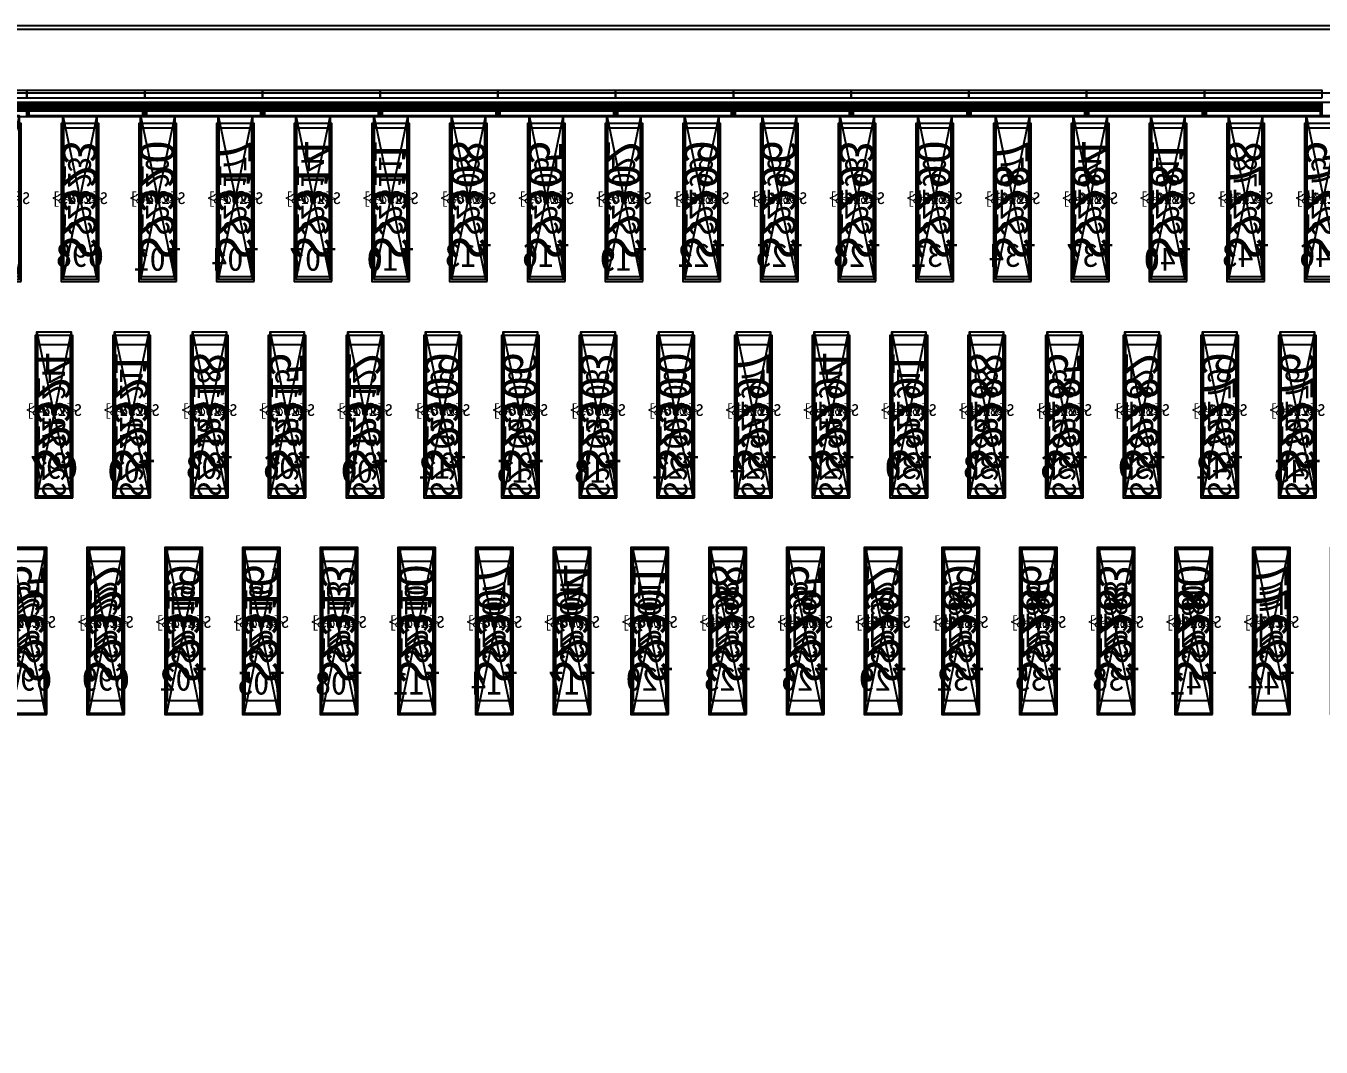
# Model space of a CAD drawing. Header units: millimetres. Extents: x 427 to 2444, y 137 to 817.
# Drawn here: x 1122.946 to 1123.496, y 301.218 to 301.651 of the extents above; entities that cross this region are included whole.
import ezdxf
from ezdxf.enums import TextEntityAlignment as Align

# ---------------------------------------------------------------- set-up
doc = ezdxf.new("R2010")
doc.units = ezdxf.units.MM
for name, color, linetype in [('L0', 211, 'Continuous'), ('L102', 91, 'Continuous'), ('L114', 213, 'Continuous'), ('L240', 60, 'Continuous'), ('L241', 200, 'Continuous'), ('L242', 51, 'Continuous'), ('L245', 53, 'Continuous'), ('L246', 93, 'Continuous'), ('L247', 13, 'Continuous'), ('L59', 140, 'Continuous'), ('L63', 4, 'Continuous'), ('L98', 150, 'Continuous')]:
    doc.layers.add(name, color=color, linetype=linetype)
doc.styles.add('txt', font='simhei.ttf')

# ---------------------------------------------------------------- blocks, each defined once
blk = doc.blocks.new('HX8394_F_PAD')
at = {"layer": 'L0'}
blk.add_lwpolyline([(-13.86, -0.4025), (-13.86, 0.4025), (13.86, 0.4025), (13.86, -0.4025), (-13.86, -0.4025)], close=True, dxfattribs=at)
at = {"layer": 'L241'}
blk.add_lwpolyline([(-13.9, -0.435), (-13.9, 0.435), (13.9, 0.435), (13.9, -0.435), (-13.9, -0.435)], close=True, dxfattribs=at)
at = {"layer": 'L242'}
for points in [[(12.143, 0.3285), (12.1415, 0.33), (12.1415, 0.392), (12.143, 0.3935), (12.156, 0.3935), (12.1575, 0.392), (12.1575, 0.33), (12.156, 0.3285), (12.143, 0.3285)], [(12.176, 0.3285), (12.1745, 0.33), (12.1745, 0.392), (12.176, 0.3935), (12.189, 0.3935), (12.1905, 0.392), (12.1905, 0.33), (12.189, 0.3285), (12.176, 0.3285)], [(12.209, 0.3285), (12.2075, 0.33), (12.2075, 0.392), (12.209, 0.3935), (12.222, 0.3935), (12.2235, 0.392), (12.2235, 0.33), (12.222, 0.3285), (12.209, 0.3285)], [(12.242, 0.3285), (12.2405, 0.33), (12.2405, 0.392), (12.242, 0.3935), (12.255, 0.3935), (12.2565, 0.392), (12.2565, 0.33), (12.255, 0.3285), (12.242, 0.3285)], [(12.275, 0.3285), (12.2735, 0.33), (12.2735, 0.392), (12.275, 0.3935), (12.288, 0.3935), (12.2895, 0.392), (12.2895, 0.33), (12.288, 0.3285), (12.275, 0.3285)], [(12.308, 0.3285), (12.3065, 0.33), (12.3065, 0.392), (12.308, 0.3935), (12.321, 0.3935), (12.3225, 0.392), (12.3225, 0.33), (12.321, 0.3285), (12.308, 0.3285)], [(12.341, 0.3285), (12.3395, 0.33), (12.3395, 0.392), (12.341, 0.3935), (12.354, 0.3935), (12.3555, 0.392), (12.3555, 0.33), (12.354, 0.3285), (12.341, 0.3285)], [(12.374, 0.3285), (12.3725, 0.33), (12.3725, 0.392), (12.374, 0.3935), (12.387, 0.3935), (12.3885, 0.392), (12.3885, 0.33), (12.387, 0.3285), (12.374, 0.3285)], [(12.407, 0.3285), (12.4055, 0.33), (12.4055, 0.392), (12.407, 0.3935), (12.42, 0.3935), (12.4215, 0.392), (12.4215, 0.33), (12.42, 0.3285), (12.407, 0.3285)], [(12.44, 0.3285), (12.4385, 0.33), (12.4385, 0.392), (12.44, 0.3935), (12.453, 0.3935), (12.4545, 0.392), (12.4545, 0.33), (12.453, 0.3285), (12.44, 0.3285)], [(12.473, 0.3285), (12.4715, 0.33), (12.4715, 0.392), (12.473, 0.3935), (12.486, 0.3935), (12.4875, 0.392), (12.4875, 0.33), (12.486, 0.3285), (12.473, 0.3285)], [(12.506, 0.3285), (12.5045, 0.33), (12.5045, 0.392), (12.506, 0.3935), (12.519, 0.3935), (12.5205, 0.392), (12.5205, 0.33), (12.519, 0.3285), (12.506, 0.3285)], [(12.539, 0.3285), (12.5375, 0.33), (12.5375, 0.392), (12.539, 0.3935), (12.552, 0.3935), (12.5535, 0.392), (12.5535, 0.33), (12.552, 0.3285), (12.539, 0.3285)], [(12.572, 0.3285), (12.5705, 0.33), (12.5705, 0.392), (12.572, 0.3935), (12.585, 0.3935), (12.5865, 0.392), (12.5865, 0.33), (12.585, 0.3285), (12.572, 0.3285)], [(12.605, 0.3285), (12.6035, 0.33), (12.6035, 0.392), (12.605, 0.3935), (12.618, 0.3935), (12.6195, 0.392), (12.6195, 0.33), (12.618, 0.3285), (12.605, 0.3285)], [(12.638, 0.3285), (12.6365, 0.33), (12.6365, 0.392), (12.638, 0.3935), (12.651, 0.3935), (12.6525, 0.392), (12.6525, 0.33), (12.651, 0.3285), (12.638, 0.3285)], [(12.671, 0.3285), (12.6695, 0.33), (12.6695, 0.392), (12.671, 0.3935), (12.684, 0.3935), (12.6855, 0.392), (12.6855, 0.33), (12.684, 0.3285), (12.671, 0.3285)], [(12.154, 0.2385), (12.1525, 0.24), (12.1525, 0.302), (12.154, 0.3035), (12.167, 0.3035), (12.1685, 0.302), (12.1685, 0.24), (12.167, 0.2385), (12.154, 0.2385)], [(12.187, 0.2385), (12.1855, 0.24), (12.1855, 0.302), (12.187, 0.3035), (12.2, 0.3035), (12.2015, 0.302), (12.2015, 0.24), (12.2, 0.2385), (12.187, 0.2385)], [(12.22, 0.2385), (12.2185, 0.24), (12.2185, 0.302), (12.22, 0.3035), (12.233, 0.3035), (12.2345, 0.302), (12.2345, 0.24), (12.233, 0.2385), (12.22, 0.2385)], [(12.253, 0.2385), (12.2515, 0.24), (12.2515, 0.302), (12.253, 0.3035), (12.266, 0.3035), (12.2675, 0.302), (12.2675, 0.24), (12.266, 0.2385), (12.253, 0.2385)], [(12.286, 0.2385), (12.2845, 0.24), (12.2845, 0.302), (12.286, 0.3035), (12.299, 0.3035), (12.3005, 0.302), (12.3005, 0.24), (12.299, 0.2385), (12.286, 0.2385)], [(12.319, 0.2385), (12.3175, 0.24), (12.3175, 0.302), (12.319, 0.3035), (12.332, 0.3035), (12.3335, 0.302), (12.3335, 0.24), (12.332, 0.2385), (12.319, 0.2385)], [(12.352, 0.2385), (12.3505, 0.24), (12.3505, 0.302), (12.352, 0.3035), (12.365, 0.3035), (12.3665, 0.302), (12.3665, 0.24), (12.365, 0.2385), (12.352, 0.2385)], [(12.385, 0.2385), (12.3835, 0.24), (12.3835, 0.302), (12.385, 0.3035), (12.398, 0.3035), (12.3995, 0.302), (12.3995, 0.24), (12.398, 0.2385), (12.385, 0.2385)], [(12.418, 0.2385), (12.4165, 0.24), (12.4165, 0.302), (12.418, 0.3035), (12.431, 0.3035), (12.4325, 0.302), (12.4325, 0.24), (12.431, 0.2385), (12.418, 0.2385)], [(12.451, 0.2385), (12.4495, 0.24), (12.4495, 0.302), (12.451, 0.3035), (12.464, 0.3035), (12.4655, 0.302), (12.4655, 0.24), (12.464, 0.2385), (12.451, 0.2385)], [(12.484, 0.2385), (12.4825, 0.24), (12.4825, 0.302), (12.484, 0.3035), (12.497, 0.3035), (12.4985, 0.302), (12.4985, 0.24), (12.497, 0.2385), (12.484, 0.2385)], [(12.517, 0.2385), (12.5155, 0.24), (12.5155, 0.302), (12.517, 0.3035), (12.53, 0.3035), (12.5315, 0.302), (12.5315, 0.24), (12.53, 0.2385), (12.517, 0.2385)], [(12.55, 0.2385), (12.5485, 0.24), (12.5485, 0.302), (12.55, 0.3035), (12.563, 0.3035), (12.5645, 0.302), (12.5645, 0.24), (12.563, 0.2385), (12.55, 0.2385)], [(12.583, 0.2385), (12.5815, 0.24), (12.5815, 0.302), (12.583, 0.3035), (12.596, 0.3035), (12.5975, 0.302), (12.5975, 0.24), (12.596, 0.2385), (12.583, 0.2385)], [(12.616, 0.2385), (12.6145, 0.24), (12.6145, 0.302), (12.616, 0.3035), (12.629, 0.3035), (12.6305, 0.302), (12.6305, 0.24), (12.629, 0.2385), (12.616, 0.2385)], [(12.649, 0.2385), (12.6475, 0.24), (12.6475, 0.302), (12.649, 0.3035), (12.662, 0.3035), (12.6635, 0.302), (12.6635, 0.24), (12.662, 0.2385), (12.649, 0.2385)], [(12.682, 0.2385), (12.6805, 0.24), (12.6805, 0.302), (12.682, 0.3035), (12.695, 0.3035), (12.6965, 0.302), (12.6965, 0.24), (12.695, 0.2385), (12.682, 0.2385)], [(12.165, 0.1485), (12.1635, 0.15), (12.1635, 0.212), (12.165, 0.2135), (12.178, 0.2135), (12.1795, 0.212), (12.1795, 0.15), (12.178, 0.1485), (12.165, 0.1485)], [(12.198, 0.1485), (12.1965, 0.15), (12.1965, 0.212), (12.198, 0.2135), (12.211, 0.2135), (12.2125, 0.212), (12.2125, 0.15), (12.211, 0.1485), (12.198, 0.1485)], [(12.231, 0.1485), (12.2295, 0.15), (12.2295, 0.212), (12.231, 0.2135), (12.244, 0.2135), (12.2455, 0.212), (12.2455, 0.15), (12.244, 0.1485), (12.231, 0.1485)], [(12.264, 0.1485), (12.2625, 0.15), (12.2625, 0.212), (12.264, 0.2135), (12.277, 0.2135), (12.2785, 0.212), (12.2785, 0.15), (12.277, 0.1485), (12.264, 0.1485)], [(12.297, 0.1485), (12.2955, 0.15), (12.2955, 0.212), (12.297, 0.2135), (12.31, 0.2135), (12.3115, 0.212), (12.3115, 0.15), (12.31, 0.1485), (12.297, 0.1485)], [(12.33, 0.1485), (12.3285, 0.15), (12.3285, 0.212), (12.33, 0.2135), (12.343, 0.2135), (12.3445, 0.212), (12.3445, 0.15), (12.343, 0.1485), (12.33, 0.1485)], [(12.363, 0.1485), (12.3615, 0.15), (12.3615, 0.212), (12.363, 0.2135), (12.376, 0.2135), (12.3775, 0.212), (12.3775, 0.15), (12.376, 0.1485), (12.363, 0.1485)], [(12.396, 0.1485), (12.3945, 0.15), (12.3945, 0.212), (12.396, 0.2135), (12.409, 0.2135), (12.4105, 0.212), (12.4105, 0.15), (12.409, 0.1485), (12.396, 0.1485)], [(12.429, 0.1485), (12.4275, 0.15), (12.4275, 0.212), (12.429, 0.2135), (12.442, 0.2135), (12.4435, 0.212), (12.4435, 0.15), (12.442, 0.1485), (12.429, 0.1485)], [(12.462, 0.1485), (12.4605, 0.15), (12.4605, 0.212), (12.462, 0.2135), (12.475, 0.2135), (12.4765, 0.212), (12.4765, 0.15), (12.475, 0.1485), (12.462, 0.1485)], [(12.495, 0.1485), (12.4935, 0.15), (12.4935, 0.212), (12.495, 0.2135), (12.508, 0.2135), (12.5095, 0.212), (12.5095, 0.15), (12.508, 0.1485), (12.495, 0.1485)], [(12.528, 0.1485), (12.5265, 0.15), (12.5265, 0.212), (12.528, 0.2135), (12.541, 0.2135), (12.5425, 0.212), (12.5425, 0.15), (12.541, 0.1485), (12.528, 0.1485)], [(12.561, 0.1485), (12.5595, 0.15), (12.5595, 0.212), (12.561, 0.2135), (12.574, 0.2135), (12.5755, 0.212), (12.5755, 0.15), (12.574, 0.1485), (12.561, 0.1485)], [(12.594, 0.1485), (12.5925, 0.15), (12.5925, 0.212), (12.594, 0.2135), (12.607, 0.2135), (12.6085, 0.212), (12.6085, 0.15), (12.607, 0.1485), (12.594, 0.1485)], [(12.627, 0.1485), (12.6255, 0.15), (12.6255, 0.212), (12.627, 0.2135), (12.64, 0.2135), (12.6415, 0.212), (12.6415, 0.15), (12.64, 0.1485), (12.627, 0.1485)], [(12.66, 0.1485), (12.6585, 0.15), (12.6585, 0.212), (12.66, 0.2135), (12.673, 0.2135), (12.6745, 0.212), (12.6745, 0.15), (12.673, 0.1485), (12.66, 0.1485)], [(12.693, 0.1485), (12.6915, 0.15), (12.6915, 0.212), (12.693, 0.2135), (12.706, 0.2135), (12.7075, 0.212), (12.7075, 0.15), (12.706, 0.1485), (12.693, 0.1485)]]:
    blk.add_lwpolyline(points, close=True, dxfattribs=at)
at = {"layer": 'L247', "style": 'txt'}
for s, p in [('S2275', (12.1495, 0.362666)), ('S2278', (12.1825, 0.362666)), ('S2281', (12.2155, 0.362666)), ('S2284', (12.2485, 0.362666)), ('S2287', (12.2815, 0.362666)), ('S2290', (12.3145, 0.362666)), ('S2293', (12.3475, 0.362666)), ('S2296', (12.3805, 0.362666)), ('S2299', (12.4135, 0.362666)), ('S2302', (12.4465, 0.362666)), ('S2305', (12.4795, 0.362666)), ('S2308', (12.5125, 0.362666)), ('S2311', (12.5455, 0.362666)), ('S2314', (12.5785, 0.362666)), ('S2317', (12.6115, 0.362666)), ('S2320', (12.6445, 0.362666)), ('S2323', (12.6775, 0.362666)), ('S2276', (12.1605, 0.272666)), ('S2279', (12.1935, 0.272666)), ('S2282', (12.2265, 0.272666)), ('S2285', (12.2595, 0.272666)), ('S2288', (12.2925, 0.272666)), ('S2291', (12.3255, 0.272666)), ('S2294', (12.3585, 0.272666)), ('S2297', (12.3915, 0.272666)), ('S2300', (12.4245, 0.272666)), ('S2303', (12.4575, 0.272666)), ('S2306', (12.4905, 0.272666)), ('S2309', (12.5235, 0.272666)), ('S2312', (12.5565, 0.272666)), ('S2315', (12.5895, 0.272666)), ('S2318', (12.6225, 0.272666)), ('S2321', (12.6555, 0.272666)), ('S2324', (12.6885, 0.272666)), ('S2277', (12.1715, 0.182666)), ('S2280', (12.2045, 0.182666)), ('S2283', (12.2375, 0.182666)), ('S2286', (12.2705, 0.182666)), ('S2289', (12.3035, 0.182666)), ('S2292', (12.3365, 0.182666)), ('S2295', (12.3695, 0.182666)), ('S2298', (12.4025, 0.182666)), ('S2301', (12.4355, 0.182666)), ('S2304', (12.4685, 0.182666)), ('S2307', (12.5015, 0.182666)), ('S2310', (12.5345, 0.182666)), ('S2313', (12.5675, 0.182666)), ('S2316', (12.6005, 0.182666)), ('S2319', (12.6335, 0.182666)), ('S2322', (12.6665, 0.182666)), ('S2325', (12.6995, 0.182666))]:
    blk.add_text(s, height=0.01, rotation=90, dxfattribs=at).set_placement(p, align=Align.MIDDLE_CENTER)
blk = doc.blocks.new('NTBUMP_65X16')
at = {"layer": 'L242'}
blk.add_lwpolyline([(-0.008, -0.0325), (-0.008, 0.0325), (0.008, 0.0325), (0.008, -0.0325), (-0.008, -0.0325)], close=True, dxfattribs=at)
blk = doc.blocks.new('ILI9881C_AA_NTBUMP_PM_875UM')
at = {"layer": 'L241'}
blk.add_lwpolyline([(-13.92, -0.4375), (-13.92, 0.4375), (13.92, 0.4375), (13.92, -0.4375), (-13.92, -0.4375)], close=True, dxfattribs=at)
at = {"rotation": 180}
for p in [(12.1495, 0.365), (12.1825, 0.365), (12.2155, 0.365), (12.2485, 0.365), (12.2815, 0.365), (12.3145, 0.365), (12.3475, 0.365), (12.3805, 0.365), (12.4135, 0.365), (12.4465, 0.365), (12.4795, 0.365), (12.5125, 0.365), (12.5455, 0.365), (12.5785, 0.365), (12.6115, 0.365), (12.6445, 0.365), (12.6775, 0.365), (12.1605, 0.275), (12.1935, 0.275), (12.2265, 0.275), (12.2595, 0.275), (12.2925, 0.275), (12.3255, 0.275), (12.3585, 0.275), (12.3915, 0.275), (12.4245, 0.275), (12.4575, 0.275), (12.4905, 0.275), (12.5235, 0.275), (12.5565, 0.275), (12.5895, 0.275), (12.6225, 0.275), (12.6555, 0.275), (12.6885, 0.275), (12.1715, 0.185), (12.2045, 0.185), (12.2375, 0.185), (12.2705, 0.185), (12.3035, 0.185), (12.3365, 0.185), (12.3695, 0.185), (12.4025, 0.185), (12.4355, 0.185), (12.4685, 0.185), (12.5015, 0.185), (12.5345, 0.185), (12.5675, 0.185), (12.6005, 0.185), (12.6335, 0.185), (12.6665, 0.185), (12.6995, 0.185)]:
    blk.add_blockref('NTBUMP_65X16', p, dxfattribs=at)
at = {"layer": 'L246', "style": 'txt'}
for s, p in [('S2275', (12.1495, 0.365)), ('S2278', (12.1825, 0.365)), ('S2281', (12.2155, 0.365)), ('S2284', (12.2485, 0.365)), ('S2287', (12.2815, 0.365)), ('S2290', (12.3145, 0.365)), ('S2293', (12.3475, 0.365)), ('S2296', (12.3805, 0.365)), ('S2299', (12.4135, 0.365)), ('S2302', (12.4465, 0.365)), ('S2305', (12.4795, 0.365)), ('S2308', (12.5125, 0.365)), ('S2311', (12.5455, 0.365)), ('S2314', (12.5785, 0.365)), ('S2317', (12.6115, 0.365)), ('S2320', (12.6445, 0.365)), ('S2323', (12.6775, 0.365)), ('S2276', (12.1605, 0.275)), ('S2279', (12.1935, 0.275)), ('S2282', (12.2265, 0.275)), ('S2285', (12.2595, 0.275)), ('S2288', (12.2925, 0.275)), ('S2291', (12.3255, 0.275)), ('S2294', (12.3585, 0.275)), ('S2297', (12.3915, 0.275)), ('S2300', (12.4245, 0.275)), ('S2303', (12.4575, 0.275)), ('S2306', (12.4905, 0.275)), ('S2309', (12.5235, 0.275)), ('S2312', (12.5565, 0.275)), ('S2315', (12.5895, 0.275)), ('S2318', (12.6225, 0.275)), ('S2321', (12.6555, 0.275)), ('S2324', (12.6885, 0.275)), ('S2277', (12.1715, 0.185)), ('S2280', (12.2045, 0.185)), ('S2283', (12.2375, 0.185)), ('S2286', (12.2705, 0.185)), ('S2289', (12.3035, 0.185)), ('S2292', (12.3365, 0.185)), ('S2295', (12.3695, 0.185)), ('S2298', (12.4025, 0.185)), ('S2301', (12.4355, 0.185)), ('S2304', (12.4685, 0.185)), ('S2307', (12.5015, 0.185)), ('S2310', (12.5345, 0.185)), ('S2313', (12.5675, 0.185)), ('S2316', (12.6005, 0.185)), ('S2319', (12.6335, 0.185)), ('S2322', (12.6665, 0.185)), ('S2325', (12.6995, 0.185))]:
    blk.add_text(s, height=0.015, rotation=90, dxfattribs=at).set_placement(p, align=Align.MIDDLE_CENTER)
for s, p in [('746', (12.1495, 0.341666)), ('743', (12.1825, 0.341666)), ('737', (12.2485, 0.341666)), ('734', (12.2815, 0.341666)), ('731', (12.3145, 0.341666)), ('728', (12.3475, 0.341666)), ('725', (12.3805, 0.341666)), ('722', (12.4135, 0.341666)), ('716', (12.4795, 0.341666)), ('713', (12.5125, 0.341666)), ('698', (12.6775, 0.341666)), ('740', (12.2155, 0.34)), ('719', (12.4465, 0.34)), ('710', (12.5455, 0.34)), ('707', (12.5785, 0.34)), ('704', (12.6115, 0.34)), ('701', (12.6445, 0.34)), ('745', (12.1605, 0.25)), ('742', (12.1935, 0.251666)), ('739', (12.2265, 0.251666)), ('736', (12.2595, 0.251666)), ('733', (12.2925, 0.251666)), ('730', (12.3255, 0.251666)), ('727', (12.3585, 0.251666)), ('724', (12.3915, 0.251666)), ('721', (12.4245, 0.251666)), ('718', (12.4575, 0.25)), ('715', (12.4905, 0.25)), ('712', (12.5235, 0.251666)), ('709', (12.5565, 0.25)), ('706', (12.5895, 0.251666)), ('703', (12.6225, 0.251666)), ('700', (12.6555, 0.25)), ('697', (12.6885, 0.251666)), ('738', (12.2375, 0.161666)), ('735', (12.2705, 0.161666)), ('732', (12.3035, 0.161666)), ('729', (12.3365, 0.161666)), ('726', (12.3695, 0.161666)), ('723', (12.4025, 0.161666)), ('720', (12.4355, 0.161666)), ('702', (12.6335, 0.161666)), ('699', (12.6665, 0.161666)), ('696', (12.6995, 0.161666)), ('744', (12.1715, 0.16)), ('741', (12.2045, 0.16)), ('717', (12.4685, 0.16)), ('714', (12.5015, 0.16)), ('711', (12.5345, 0.16)), ('708', (12.5675, 0.16)), ('705', (12.6005, 0.16))]:
    blk.add_text(s, height=0.01, dxfattribs=at).set_placement(p, align=Align.MIDDLE_CENTER)
blk = doc.blocks.new('OUT_3BUMP')
at = {"layer": 'L242'}
for points in [[(0, 0.206), (0, 0.271), (0.016, 0.271), (0.016, 0.206), (0, 0.206)], [(0.011, 0.116), (0.011, 0.181), (0.027, 0.181), (0.027, 0.116), (0.011, 0.116)], [(0.022, 0.026), (0.022, 0.091), (0.038, 0.091), (0.038, 0.026), (0.022, 0.026)]]:
    blk.add_lwpolyline(points, close=True, dxfattribs=at)
blk = doc.blocks.new('JD9365Z_PAD_20170829_Y880')
at = {"layer": 'L241'}
blk.add_lwpolyline([(-13.95, -0.41), (-13.95, 0.41), (13.95, 0.41), (13.95, -0.41), (-13.95, -0.41)], close=True, dxfattribs=at)
at = {"row_count": 1, "column_count": 372, "row_spacing": 0.245, "column_spacing": 0.033}
blk.add_blockref('OUT_3BUMP', (1.3835, 0.13), dxfattribs=at)
at = {"layer": 'L240', "style": 'txt'}
for s, p in [('S[2035]', (12.1495, 0.369333)), ('S[2038]', (12.1825, 0.369333)), ('S[2041]', (12.2155, 0.369333)), ('S[2044]', (12.2485, 0.369333)), ('S[2047]', (12.2815, 0.369333)), ('S[2050]', (12.3145, 0.369333)), ('S[2053]', (12.3475, 0.369333)), ('S[2056]', (12.3805, 0.369333)), ('S[2059]', (12.4135, 0.369333)), ('S[2062]', (12.4465, 0.369333)), ('S[2065]', (12.4795, 0.369333)), ('S[2068]', (12.5125, 0.369333)), ('S[2071]', (12.5455, 0.369333)), ('S[2074]', (12.5785, 0.369333)), ('S[2077]', (12.6115, 0.369333)), ('S[2080]', (12.6445, 0.369333)), ('S[2083]', (12.6775, 0.369333)), ('S[2086]', (12.7105, 0.369333)), ('S[2036]', (12.1605, 0.279333)), ('S[2039]', (12.1935, 0.279333)), ('S[2042]', (12.2265, 0.279333)), ('S[2045]', (12.2595, 0.279333)), ('S[2048]', (12.2925, 0.279333)), ('S[2051]', (12.3255, 0.279333)), ('S[2054]', (12.3585, 0.279333)), ('S[2057]', (12.3915, 0.279333)), ('S[2060]', (12.4245, 0.279333)), ('S[2063]', (12.4575, 0.279333)), ('S[2066]', (12.4905, 0.279333)), ('S[2069]', (12.5235, 0.279333)), ('S[2072]', (12.5565, 0.279333)), ('S[2075]', (12.5895, 0.279333)), ('S[2078]', (12.6225, 0.279333)), ('S[2081]', (12.6555, 0.279333)), ('S[2084]', (12.6885, 0.279333)), ('S[2037]', (12.1715, 0.189333)), ('S[2040]', (12.2045, 0.189333)), ('S[2043]', (12.2375, 0.189333)), ('S[2046]', (12.2705, 0.189333)), ('S[2049]', (12.3035, 0.189333)), ('S[2052]', (12.3365, 0.189333)), ('S[2055]', (12.3695, 0.189333)), ('S[2058]', (12.4025, 0.189333)), ('S[2061]', (12.4355, 0.189333)), ('S[2064]', (12.4685, 0.189333)), ('S[2067]', (12.5015, 0.189333)), ('S[2070]', (12.5345, 0.189333)), ('S[2073]', (12.5675, 0.189333)), ('S[2076]', (12.6005, 0.189333)), ('S[2079]', (12.6335, 0.189333)), ('S[2082]', (12.6665, 0.189333)), ('S[2085]', (12.6995, 0.189333))]:
    blk.add_text(s, height=0.005, dxfattribs=at).set_placement(p, align=Align.MIDDLE_CENTER)
blk = doc.blocks.new('NV3052C3P_BUMP_ORI_20190911')
at = {"layer": 'L241'}
blk.add_lwpolyline([(-13.8, -0.398), (-13.8, 0.398), (13.8, 0.398), (13.8, -0.398), (-13.8, -0.398)], close=True, dxfattribs=at)
at = {"layer": 'L242'}
for points in [[(12.1415, 0.32), (12.1415, 0.385), (12.1575, 0.385), (12.1575, 0.32), (12.1415, 0.32)], [(12.1745, 0.32), (12.1745, 0.385), (12.1905, 0.385), (12.1905, 0.32), (12.1745, 0.32)], [(12.2075, 0.32), (12.2075, 0.385), (12.2235, 0.385), (12.2235, 0.32), (12.2075, 0.32)], [(12.2405, 0.32), (12.2405, 0.385), (12.2565, 0.385), (12.2565, 0.32), (12.2405, 0.32)], [(12.2735, 0.32), (12.2735, 0.385), (12.2895, 0.385), (12.2895, 0.32), (12.2735, 0.32)], [(12.3065, 0.32), (12.3065, 0.385), (12.3225, 0.385), (12.3225, 0.32), (12.3065, 0.32)], [(12.3395, 0.32), (12.3395, 0.385), (12.3555, 0.385), (12.3555, 0.32), (12.3395, 0.32)], [(12.3725, 0.32), (12.3725, 0.385), (12.3885, 0.385), (12.3885, 0.32), (12.3725, 0.32)], [(12.4055, 0.32), (12.4055, 0.385), (12.4215, 0.385), (12.4215, 0.32), (12.4055, 0.32)], [(12.4385, 0.32), (12.4385, 0.385), (12.4545, 0.385), (12.4545, 0.32), (12.4385, 0.32)], [(12.4715, 0.32), (12.4715, 0.385), (12.4875, 0.385), (12.4875, 0.32), (12.4715, 0.32)], [(12.5045, 0.32), (12.5045, 0.385), (12.5205, 0.385), (12.5205, 0.32), (12.5045, 0.32)], [(12.5375, 0.32), (12.5375, 0.385), (12.5535, 0.385), (12.5535, 0.32), (12.5375, 0.32)], [(12.5705, 0.32), (12.5705, 0.385), (12.5865, 0.385), (12.5865, 0.32), (12.5705, 0.32)], [(12.6035, 0.32), (12.6035, 0.385), (12.6195, 0.385), (12.6195, 0.32), (12.6035, 0.32)], [(12.6365, 0.32), (12.6365, 0.385), (12.6525, 0.385), (12.6525, 0.32), (12.6365, 0.32)], [(12.6695, 0.32), (12.6695, 0.385), (12.6855, 0.385), (12.6855, 0.32), (12.6695, 0.32)], [(12.1525, 0.23), (12.1525, 0.295), (12.1685, 0.295), (12.1685, 0.23), (12.1525, 0.23)], [(12.1855, 0.23), (12.1855, 0.295), (12.2015, 0.295), (12.2015, 0.23), (12.1855, 0.23)], [(12.2185, 0.23), (12.2185, 0.295), (12.2345, 0.295), (12.2345, 0.23), (12.2185, 0.23)], [(12.2515, 0.23), (12.2515, 0.295), (12.2675, 0.295), (12.2675, 0.23), (12.2515, 0.23)], [(12.2845, 0.23), (12.2845, 0.295), (12.3005, 0.295), (12.3005, 0.23), (12.2845, 0.23)], [(12.3175, 0.23), (12.3175, 0.295), (12.3335, 0.295), (12.3335, 0.23), (12.3175, 0.23)], [(12.3505, 0.23), (12.3505, 0.295), (12.3665, 0.295), (12.3665, 0.23), (12.3505, 0.23)], [(12.3835, 0.23), (12.3835, 0.295), (12.3995, 0.295), (12.3995, 0.23), (12.3835, 0.23)], [(12.4165, 0.23), (12.4165, 0.295), (12.4325, 0.295), (12.4325, 0.23), (12.4165, 0.23)], [(12.4495, 0.23), (12.4495, 0.295), (12.4655, 0.295), (12.4655, 0.23), (12.4495, 0.23)], [(12.4825, 0.23), (12.4825, 0.295), (12.4985, 0.295), (12.4985, 0.23), (12.4825, 0.23)], [(12.5155, 0.23), (12.5155, 0.295), (12.5315, 0.295), (12.5315, 0.23), (12.5155, 0.23)], [(12.5485, 0.23), (12.5485, 0.295), (12.5645, 0.295), (12.5645, 0.23), (12.5485, 0.23)], [(12.5815, 0.23), (12.5815, 0.295), (12.5975, 0.295), (12.5975, 0.23), (12.5815, 0.23)], [(12.6145, 0.23), (12.6145, 0.295), (12.6305, 0.295), (12.6305, 0.23), (12.6145, 0.23)], [(12.6475, 0.23), (12.6475, 0.295), (12.6635, 0.295), (12.6635, 0.23), (12.6475, 0.23)], [(12.6805, 0.23), (12.6805, 0.295), (12.6965, 0.295), (12.6965, 0.23), (12.6805, 0.23)], [(12.1635, 0.14), (12.1635, 0.205), (12.1795, 0.205), (12.1795, 0.14), (12.1635, 0.14)], [(12.1965, 0.14), (12.1965, 0.205), (12.2125, 0.205), (12.2125, 0.14), (12.1965, 0.14)], [(12.2295, 0.14), (12.2295, 0.205), (12.2455, 0.205), (12.2455, 0.14), (12.2295, 0.14)], [(12.2625, 0.14), (12.2625, 0.205), (12.2785, 0.205), (12.2785, 0.14), (12.2625, 0.14)], [(12.2955, 0.14), (12.2955, 0.205), (12.3115, 0.205), (12.3115, 0.14), (12.2955, 0.14)], [(12.3285, 0.14), (12.3285, 0.205), (12.3445, 0.205), (12.3445, 0.14), (12.3285, 0.14)], [(12.3615, 0.14), (12.3615, 0.205), (12.3775, 0.205), (12.3775, 0.14), (12.3615, 0.14)], [(12.3945, 0.14), (12.3945, 0.205), (12.4105, 0.205), (12.4105, 0.14), (12.3945, 0.14)], [(12.4275, 0.14), (12.4275, 0.205), (12.4435, 0.205), (12.4435, 0.14), (12.4275, 0.14)], [(12.4605, 0.14), (12.4605, 0.205), (12.4765, 0.205), (12.4765, 0.14), (12.4605, 0.14)], [(12.4935, 0.14), (12.4935, 0.205), (12.5095, 0.205), (12.5095, 0.14), (12.4935, 0.14)], [(12.5265, 0.14), (12.5265, 0.205), (12.5425, 0.205), (12.5425, 0.14), (12.5265, 0.14)], [(12.5595, 0.14), (12.5595, 0.205), (12.5755, 0.205), (12.5755, 0.14), (12.5595, 0.14)], [(12.5925, 0.14), (12.5925, 0.205), (12.6085, 0.205), (12.6085, 0.14), (12.5925, 0.14)], [(12.6255, 0.14), (12.6255, 0.205), (12.6415, 0.205), (12.6415, 0.14), (12.6255, 0.14)], [(12.6585, 0.14), (12.6585, 0.205), (12.6745, 0.205), (12.6745, 0.14), (12.6585, 0.14)], [(12.6915, 0.14), (12.6915, 0.205), (12.7075, 0.205), (12.7075, 0.14), (12.6915, 0.14)]]:
    blk.add_lwpolyline(points, close=True, dxfattribs=at)
at = {"layer": 'L245', "style": 'txt'}
for s, p in [('S<2275>', (12.149473, 0.353333)), ('S<2278>', (12.182473, 0.353333)), ('S<2281>', (12.215473, 0.353333)), ('S<2284>', (12.248473, 0.353333)), ('S<2287>', (12.281473, 0.353333)), ('S<2290>', (12.314473, 0.353333)), ('S<2293>', (12.347473, 0.353333)), ('S<2296>', (12.380473, 0.353333)), ('S<2299>', (12.413473, 0.353333)), ('S<2302>', (12.446473, 0.353333)), ('S<2305>', (12.479473, 0.353333)), ('S<2308>', (12.512473, 0.353333)), ('S<2311>', (12.545473, 0.353333)), ('S<2314>', (12.578473, 0.353333)), ('S<2317>', (12.611473, 0.353333)), ('S<2320>', (12.644473, 0.353333)), ('S<2323>', (12.677473, 0.353333)), ('S<2326>', (12.710473, 0.353333)), ('S<2276>', (12.160473, 0.263333)), ('S<2279>', (12.193473, 0.263333)), ('S<2282>', (12.226473, 0.263333)), ('S<2285>', (12.259473, 0.263333)), ('S<2288>', (12.292473, 0.263333)), ('S<2291>', (12.325473, 0.263333)), ('S<2294>', (12.358473, 0.263333)), ('S<2297>', (12.391473, 0.263333)), ('S<2300>', (12.424473, 0.263333)), ('S<2303>', (12.457473, 0.263333)), ('S<2306>', (12.490473, 0.263333)), ('S<2309>', (12.523473, 0.263333)), ('S<2312>', (12.556473, 0.263333)), ('S<2315>', (12.589473, 0.263333)), ('S<2318>', (12.622473, 0.263333)), ('S<2321>', (12.655473, 0.263333)), ('S<2324>', (12.688473, 0.263333)), ('S<2277>', (12.171473, 0.173333)), ('S<2280>', (12.204473, 0.173333)), ('S<2283>', (12.237473, 0.173333)), ('S<2286>', (12.270473, 0.173333)), ('S<2289>', (12.303473, 0.173333)), ('S<2292>', (12.336473, 0.173333)), ('S<2295>', (12.369473, 0.173333)), ('S<2298>', (12.402473, 0.173333)), ('S<2301>', (12.435473, 0.173333)), ('S<2304>', (12.468473, 0.173333)), ('S<2307>', (12.501473, 0.173333)), ('S<2310>', (12.534473, 0.173333)), ('S<2313>', (12.567473, 0.173333)), ('S<2316>', (12.600473, 0.173333)), ('S<2319>', (12.633473, 0.173333)), ('S<2322>', (12.666473, 0.173333)), ('S<2325>', (12.699473, 0.173333))]:
    blk.add_text(s, height=0.005, dxfattribs=at).set_placement(p, align=Align.MIDDLE_CENTER)
blk = doc.blocks.new('BUMP_14_65')
at = {"layer": 'L242'}
blk.add_lwpolyline([(-0.007, -0.022), (-0.007, 0.043), (0.007, 0.043), (0.007, -0.022), (-0.007, -0.022)], close=True, dxfattribs=at)
blk = doc.blocks.new('FL11283_A_OTHER')
at = {"layer": 'L102'}
blk.add_lwpolyline([(0, 0), (0, 0.41), (13.86, 0.41), (13.86, 0), (0, 0)], close=True, dxfattribs=at)
at = {"layer": 'L241'}
blk.add_lwpolyline([(-13.86, -0.41), (-13.86, 0.41), (13.86, 0.41), (13.86, 0.404), (-13.854, 0.404), (-13.854, -0.404), (13.854, -0.404), (13.854, 0.404), (13.86, 0.404), (13.86, -0.41), (-13.86, -0.41)], close=True, dxfattribs=at)
at = {"layer": 'L59'}
blk.add_lwpolyline([(-13.86, -0.41), (-13.86, 0.41), (13.86, 0.41), (13.86, -0.41), (-13.86, -0.41)], close=True, dxfattribs=at)
for p in [(12.1495, 0.358), (12.1825, 0.358), (12.2155, 0.358), (12.2485, 0.358), (12.2815, 0.358), (12.3145, 0.358), (12.3475, 0.358), (12.3805, 0.358), (12.4135, 0.358), (12.4465, 0.358), (12.4795, 0.358), (12.5125, 0.358), (12.5455, 0.358), (12.5785, 0.358), (12.6115, 0.358), (12.6445, 0.358), (12.6775, 0.358), (12.1605, 0.268), (12.1935, 0.268), (12.2265, 0.268), (12.2595, 0.268), (12.2925, 0.268), (12.3255, 0.268), (12.3585, 0.268), (12.3915, 0.268), (12.4245, 0.268), (12.4575, 0.268), (12.4905, 0.268), (12.5235, 0.268), (12.5565, 0.268), (12.5895, 0.268), (12.6225, 0.268), (12.6555, 0.268), (12.6885, 0.268), (12.1715, 0.178), (12.2045, 0.178), (12.2375, 0.178), (12.2705, 0.178), (12.3035, 0.178), (12.3365, 0.178), (12.3695, 0.178), (12.4025, 0.178), (12.4355, 0.178), (12.4685, 0.178), (12.5015, 0.178), (12.5345, 0.178), (12.5675, 0.178), (12.6005, 0.178), (12.6335, 0.178), (12.6665, 0.178), (12.6995, 0.178)]:
    blk.add_blockref('BUMP_14_65', p)
at = {"layer": 'L102', "style": 'txt'}
for s, p in [('S2275', (12.1495, 0.370166)), ('S2278', (12.1825, 0.370166)), ('S2281', (12.2155, 0.370166)), ('S2284', (12.2485, 0.370166)), ('S2287', (12.2815, 0.370166)), ('S2290', (12.3145, 0.370166)), ('S2293', (12.3475, 0.370166)), ('S2296', (12.3805, 0.370166)), ('S2299', (12.4135, 0.370166)), ('S2302', (12.4465, 0.370166)), ('S2305', (12.4795, 0.370166)), ('S2308', (12.5125, 0.370166)), ('S2311', (12.5455, 0.370166)), ('S2314', (12.5785, 0.370166)), ('S2317', (12.6115, 0.370166)), ('S2320', (12.6445, 0.370166)), ('S2323', (12.6775, 0.370166)), ('S2276', (12.1605, 0.259166)), ('S2279', (12.1935, 0.259166)), ('S2282', (12.2265, 0.259166)), ('S2285', (12.2595, 0.259166)), ('S2288', (12.2925, 0.259166)), ('S2291', (12.3255, 0.259166)), ('S2294', (12.3585, 0.259166)), ('S2297', (12.3915, 0.259166)), ('S2300', (12.4245, 0.259166)), ('S2303', (12.4575, 0.259166)), ('S2306', (12.4905, 0.259166)), ('S2309', (12.5235, 0.259166)), ('S2312', (12.5565, 0.259166)), ('S2315', (12.5895, 0.259166)), ('S2318', (12.6225, 0.259166)), ('S2321', (12.6555, 0.259166)), ('S2324', (12.6885, 0.259166)), ('S2277', (12.1715, 0.188166)), ('S2280', (12.2045, 0.188166)), ('S2283', (12.2375, 0.188166)), ('S2286', (12.2705, 0.188166)), ('S2289', (12.3035, 0.188166)), ('S2292', (12.3365, 0.188166)), ('S2295', (12.3695, 0.188166)), ('S2298', (12.4025, 0.188166)), ('S2301', (12.4355, 0.188166)), ('S2304', (12.4685, 0.188166)), ('S2307', (12.5015, 0.188166)), ('S2310', (12.5345, 0.188166)), ('S2313', (12.5675, 0.188166)), ('S2316', (12.6005, 0.188166)), ('S2319', (12.6335, 0.188166)), ('S2322', (12.6665, 0.188166)), ('S2325', (12.6995, 0.188166))]:
    blk.add_text(s, height=0.01, rotation=90, dxfattribs=at).set_placement(p, align=Align.MIDDLE_CENTER)
blk = doc.blocks.new('GC9702_LCDPAD_BUMP')
at = {"layer": 'L242'}
blk.add_lwpolyline([(-0.008, -0.0325), (-0.008, 0.0325), (0.008, 0.0325), (0.008, -0.0325), (-0.008, -0.0325)], close=True, dxfattribs=at)
blk = doc.blocks.new('GC9702_BUMP_NOCOMPENSATION')
at = {"layer": 'L114', "const_width": 0.004}
for points in [[(12.15, 0.378), (12.2, 0.378)], [(12.15, 0.378), (12.2, 0.378)], [(12.15, 0.378), (12.2, 0.378)], [(12.15, 0.378), (12.2, 0.378)], [(12.2, 0.378), (12.25, 0.378)], [(12.2, 0.378), (12.25, 0.378)], [(12.2, 0.378), (12.25, 0.378)], [(12.2, 0.378), (12.25, 0.378)], [(12.25, 0.378), (12.3, 0.378)], [(12.25, 0.378), (12.3, 0.378)], [(12.25, 0.378), (12.3, 0.378)], [(12.25, 0.378), (12.3, 0.378)], [(12.3, 0.378), (12.35, 0.378)], [(12.3, 0.378), (12.35, 0.378)], [(12.3, 0.378), (12.35, 0.378)], [(12.3, 0.378), (12.35, 0.378)], [(12.35, 0.378), (12.4, 0.378)], [(12.35, 0.378), (12.4, 0.378)], [(12.35, 0.378), (12.4, 0.378)], [(12.35, 0.378), (12.4, 0.378)], [(12.4, 0.378), (12.45, 0.378)], [(12.4, 0.378), (12.45, 0.378)], [(12.4, 0.378), (12.45, 0.378)], [(12.4, 0.378), (12.45, 0.378)], [(12.45, 0.378), (12.5, 0.378)], [(12.45, 0.378), (12.5, 0.378)], [(12.45, 0.378), (12.5, 0.378)], [(12.45, 0.378), (12.5, 0.378)], [(12.5, 0.378), (12.55, 0.378)], [(12.5, 0.378), (12.55, 0.378)], [(12.5, 0.378), (12.55, 0.378)], [(12.5, 0.378), (12.55, 0.378)], [(12.55, 0.378), (12.6, 0.378)], [(12.55, 0.378), (12.6, 0.378)], [(12.55, 0.378), (12.6, 0.378)], [(12.55, 0.378), (12.6, 0.378)], [(12.6, 0.378), (12.65, 0.378)], [(12.6, 0.378), (12.65, 0.378)], [(12.6, 0.378), (12.65, 0.378)], [(12.6, 0.378), (12.65, 0.378)], [(12.65, 0.378), (12.7, 0.378)], [(12.65, 0.378), (12.7, 0.378)], [(12.65, 0.378), (12.7, 0.378)], [(12.65, 0.378), (12.7, 0.378)], [(12.7, 0.378), (12.75, 0.378)], [(12.7, 0.378), (12.75, 0.378)], [(12.7, 0.378), (12.75, 0.378)], [(12.7, 0.378), (12.75, 0.378)]]:
    blk.add_lwpolyline(points, dxfattribs=at)
at = {"layer": 'L114'}
for points in [[(12.15, 0.374), (12.15, 0.38), (12.2, 0.38), (12.2, 0.374), (12.15, 0.374)], [(12.15, 0.374), (12.15, 0.38), (12.2, 0.38), (12.2, 0.374), (12.15, 0.374)], [(12.2, 0.374), (12.2, 0.38), (12.25, 0.38), (12.25, 0.374), (12.2, 0.374)], [(12.2, 0.374), (12.2, 0.38), (12.25, 0.38), (12.25, 0.374), (12.2, 0.374)], [(12.25, 0.374), (12.25, 0.38), (12.3, 0.38), (12.3, 0.374), (12.25, 0.374)], [(12.25, 0.374), (12.25, 0.38), (12.3, 0.38), (12.3, 0.374), (12.25, 0.374)], [(12.3, 0.374), (12.3, 0.38), (12.35, 0.38), (12.35, 0.374), (12.3, 0.374)], [(12.3, 0.374), (12.3, 0.38), (12.35, 0.38), (12.35, 0.374), (12.3, 0.374)], [(12.35, 0.374), (12.35, 0.38), (12.4, 0.38), (12.4, 0.374), (12.35, 0.374)], [(12.35, 0.374), (12.35, 0.38), (12.4, 0.38), (12.4, 0.374), (12.35, 0.374)], [(12.4, 0.374), (12.4, 0.38), (12.45, 0.38), (12.45, 0.374), (12.4, 0.374)], [(12.4, 0.374), (12.4, 0.38), (12.45, 0.38), (12.45, 0.374), (12.4, 0.374)], [(12.45, 0.374), (12.45, 0.38), (12.5, 0.38), (12.5, 0.374), (12.45, 0.374)], [(12.45, 0.374), (12.45, 0.38), (12.5, 0.38), (12.5, 0.374), (12.45, 0.374)], [(12.5, 0.374), (12.5, 0.38), (12.55, 0.38), (12.55, 0.374), (12.5, 0.374)], [(12.5, 0.374), (12.5, 0.38), (12.55, 0.38), (12.55, 0.374), (12.5, 0.374)], [(12.55, 0.374), (12.55, 0.38), (12.6, 0.38), (12.6, 0.374), (12.55, 0.374)], [(12.55, 0.374), (12.55, 0.38), (12.6, 0.38), (12.6, 0.374), (12.55, 0.374)], [(12.6, 0.374), (12.6, 0.38), (12.65, 0.38), (12.65, 0.374), (12.6, 0.374)], [(12.6, 0.374), (12.6, 0.38), (12.65, 0.38), (12.65, 0.374), (12.6, 0.374)], [(12.65, 0.374), (12.65, 0.38), (12.7, 0.38), (12.7, 0.374), (12.65, 0.374)], [(12.65, 0.374), (12.65, 0.38), (12.7, 0.38), (12.7, 0.374), (12.65, 0.374)], [(12.7, 0.374), (12.7, 0.38), (12.75, 0.38), (12.75, 0.374), (12.7, 0.374)], [(12.7, 0.374), (12.7, 0.38), (12.75, 0.38), (12.75, 0.374), (12.7, 0.374)], [(12.15074, 0.37443), (12.15074, 0.379), (12.19918, 0.379), (12.19918, 0.37443), (12.15074, 0.37443)], [(12.15074, 0.37443), (12.15074, 0.379), (12.19918, 0.379), (12.19918, 0.37443), (12.15074, 0.37443)], [(12.20074, 0.37443), (12.20074, 0.379), (12.24918, 0.379), (12.24918, 0.37443), (12.20074, 0.37443)], [(12.20074, 0.37443), (12.20074, 0.379), (12.24918, 0.379), (12.24918, 0.37443), (12.20074, 0.37443)], [(12.25074, 0.37443), (12.25074, 0.379), (12.29918, 0.379), (12.29918, 0.37443), (12.25074, 0.37443)], [(12.25074, 0.37443), (12.25074, 0.379), (12.29918, 0.379), (12.29918, 0.37443), (12.25074, 0.37443)], [(12.30074, 0.37443), (12.30074, 0.379), (12.34918, 0.379), (12.34918, 0.37443), (12.30074, 0.37443)], [(12.30074, 0.37443), (12.30074, 0.379), (12.34918, 0.379), (12.34918, 0.37443), (12.30074, 0.37443)], [(12.35074, 0.37443), (12.35074, 0.379), (12.39918, 0.379), (12.39918, 0.37443), (12.35074, 0.37443)], [(12.35074, 0.37443), (12.35074, 0.379), (12.39918, 0.379), (12.39918, 0.37443), (12.35074, 0.37443)], [(12.40074, 0.37443), (12.40074, 0.379), (12.44918, 0.379), (12.44918, 0.37443), (12.40074, 0.37443)], [(12.40074, 0.37443), (12.40074, 0.379), (12.44918, 0.379), (12.44918, 0.37443), (12.40074, 0.37443)], [(12.45074, 0.37443), (12.45074, 0.379), (12.49918, 0.379), (12.49918, 0.37443), (12.45074, 0.37443)], [(12.45074, 0.37443), (12.45074, 0.379), (12.49918, 0.379), (12.49918, 0.37443), (12.45074, 0.37443)], [(12.50074, 0.37443), (12.50074, 0.379), (12.54918, 0.379), (12.54918, 0.37443), (12.50074, 0.37443)], [(12.50074, 0.37443), (12.50074, 0.379), (12.54918, 0.379), (12.54918, 0.37443), (12.50074, 0.37443)], [(12.55074, 0.37443), (12.55074, 0.379), (12.59918, 0.379), (12.59918, 0.37443), (12.55074, 0.37443)], [(12.55074, 0.37443), (12.55074, 0.379), (12.59918, 0.379), (12.59918, 0.37443), (12.55074, 0.37443)], [(12.60074, 0.37443), (12.60074, 0.379), (12.64918, 0.379), (12.64918, 0.37443), (12.60074, 0.37443)], [(12.60074, 0.37443), (12.60074, 0.379), (12.64918, 0.379), (12.64918, 0.37443), (12.60074, 0.37443)], [(12.65074, 0.37443), (12.65074, 0.379), (12.69918, 0.379), (12.69918, 0.37443), (12.65074, 0.37443)], [(12.65074, 0.37443), (12.65074, 0.379), (12.69918, 0.379), (12.69918, 0.37443), (12.65074, 0.37443)]]:
    blk.add_lwpolyline(points, close=True, dxfattribs=at)
at = {"layer": 'L241'}
for points in [[(12.15, 0.382), (12.15, 0.385), (12.2, 0.385), (12.2, 0.382), (12.15, 0.382)], [(12.15, 0.382), (12.15, 0.385), (12.2, 0.385), (12.2, 0.382), (12.15, 0.382)], [(12.2, 0.382), (12.2, 0.385), (12.25, 0.385), (12.25, 0.382), (12.2, 0.382)], [(12.2, 0.382), (12.2, 0.385), (12.25, 0.385), (12.25, 0.382), (12.2, 0.382)], [(12.25, 0.382), (12.25, 0.385), (12.3, 0.385), (12.3, 0.382), (12.25, 0.382)], [(12.25, 0.382), (12.25, 0.385), (12.3, 0.385), (12.3, 0.382), (12.25, 0.382)], [(12.3, 0.382), (12.3, 0.385), (12.35, 0.385), (12.35, 0.382), (12.3, 0.382)], [(12.3, 0.382), (12.3, 0.385), (12.35, 0.385), (12.35, 0.382), (12.3, 0.382)], [(12.35, 0.382), (12.35, 0.385), (12.4, 0.385), (12.4, 0.382), (12.35, 0.382)], [(12.35, 0.382), (12.35, 0.385), (12.4, 0.385), (12.4, 0.382), (12.35, 0.382)], [(12.4, 0.382), (12.4, 0.385), (12.45, 0.385), (12.45, 0.382), (12.4, 0.382)], [(12.4, 0.382), (12.4, 0.385), (12.45, 0.385), (12.45, 0.382), (12.4, 0.382)], [(12.45, 0.382), (12.45, 0.385), (12.5, 0.385), (12.5, 0.382), (12.45, 0.382)], [(12.45, 0.382), (12.45, 0.385), (12.5, 0.385), (12.5, 0.382), (12.45, 0.382)], [(12.5, 0.382), (12.5, 0.385), (12.55, 0.385), (12.55, 0.382), (12.5, 0.382)], [(12.5, 0.382), (12.5, 0.385), (12.55, 0.385), (12.55, 0.382), (12.5, 0.382)], [(12.55, 0.382), (12.55, 0.385), (12.6, 0.385), (12.6, 0.382), (12.55, 0.382)], [(12.55, 0.382), (12.55, 0.385), (12.6, 0.385), (12.6, 0.382), (12.55, 0.382)], [(12.6, 0.382), (12.6, 0.385), (12.65, 0.385), (12.65, 0.382), (12.6, 0.382)], [(12.6, 0.382), (12.6, 0.385), (12.65, 0.385), (12.65, 0.382), (12.6, 0.382)], [(12.65, 0.382), (12.65, 0.385), (12.7, 0.385), (12.7, 0.382), (12.65, 0.382)], [(12.65, 0.382), (12.65, 0.385), (12.7, 0.385), (12.7, 0.382), (12.65, 0.382)], [(12.7, 0.382), (12.7, 0.385), (12.75, 0.385), (12.75, 0.382), (12.7, 0.382)], [(12.7, 0.382), (12.7, 0.385), (12.75, 0.385), (12.75, 0.382), (12.7, 0.382)]]:
    blk.add_lwpolyline(points, close=True, dxfattribs=at)
at = {"row_count": 1, "column_count": 413, "row_spacing": 0.065, "column_spacing": 0.033}
for p in [(0.0055, 0.3365), (0.0165, 0.2445), (0.0275, 0.1525)]:
    blk.add_blockref('GC9702_LCDPAD_BUMP', p, dxfattribs=at)
at = {"layer": 'L98', "style": 'txt'}
for s, p in [('S<2275>', (12.1495, 0.33917)), ('S<2278>', (12.1825, 0.33917)), ('S<2281>', (12.2155, 0.33917)), ('S<2284>', (12.2485, 0.33917)), ('S<2287>', (12.2815, 0.33917)), ('S<2290>', (12.3145, 0.33917)), ('S<2293>', (12.3475, 0.33917)), ('S<2296>', (12.3805, 0.33917)), ('S<2299>', (12.4135, 0.33917)), ('S<2302>', (12.4465, 0.33917)), ('S<2305>', (12.4795, 0.33917)), ('S<2308>', (12.5125, 0.33917)), ('S<2311>', (12.5455, 0.33917)), ('S<2314>', (12.5785, 0.33917)), ('S<2317>', (12.6115, 0.33917)), ('S<2320>', (12.6445, 0.33917)), ('S<2323>', (12.6775, 0.33917)), ('S<2276>', (12.1605, 0.24917)), ('S<2279>', (12.1935, 0.24917)), ('S<2282>', (12.2265, 0.24917)), ('S<2285>', (12.2595, 0.24917)), ('S<2288>', (12.2925, 0.24917)), ('S<2291>', (12.3255, 0.24917)), ('S<2294>', (12.3585, 0.24917)), ('S<2297>', (12.3915, 0.24917)), ('S<2300>', (12.4245, 0.24917)), ('S<2303>', (12.4575, 0.24917)), ('S<2306>', (12.4905, 0.24917)), ('S<2309>', (12.5235, 0.24917)), ('S<2312>', (12.5565, 0.24917)), ('S<2315>', (12.5895, 0.24917)), ('S<2318>', (12.6225, 0.24917)), ('S<2321>', (12.6555, 0.24917)), ('S<2324>', (12.6885, 0.24917)), ('S<2277>', (12.1715, 0.15917)), ('S<2280>', (12.2045, 0.15917)), ('S<2283>', (12.2375, 0.15917)), ('S<2286>', (12.2705, 0.15917)), ('S<2289>', (12.3035, 0.15917)), ('S<2292>', (12.3365, 0.15917)), ('S<2295>', (12.3695, 0.15917)), ('S<2298>', (12.4025, 0.15917)), ('S<2301>', (12.4355, 0.15917)), ('S<2304>', (12.4685, 0.15917)), ('S<2307>', (12.5015, 0.15917)), ('S<2310>', (12.5345, 0.15917)), ('S<2313>', (12.5675, 0.15917)), ('S<2316>', (12.6005, 0.15917)), ('S<2319>', (12.6335, 0.15917)), ('S<2322>', (12.6665, 0.15917)), ('S<2325>', (12.6995, 0.15917))]:
    blk.add_text(s, height=0.004, rotation=180, dxfattribs=at).set_placement(p, align=Align.MIDDLE_CENTER)
blk = doc.blocks.new('IC_GDS_ALL')
for name, p in [('ILI9881C_AA_NTBUMP_PM_875UM', (0, 0)), ('HX8394_F_PAD', (0, 0.004)), ('GC9702_BUMP_NOCOMPENSATION', (0, 0.0265)), ('NV3052C3P_BUMP_ORI_20190911', (0, 0.0125)), ('JD9365Z_PAD_20170829_Y880', (0, -0.0035)), ('FL11283_A_OTHER', (0, -0.0035))]:
    blk.add_blockref(name, p)
blk = doc.blocks.new('OUTPUT_PAD_SD')
at = {"color": 5, "linetype": 'Continuous'}
blk.add_lwpolyline([(0.00225, 0.078), (0.01675, 0.00825), (0.01675, 0.078), (0.00225, 0.00825)], dxfattribs=at)
at = {"layer": 'L63', "color": 5}
blk.add_lwpolyline([(0.00225, 0.00825), (0.00225, 0.078), (0.01675, 0.078), (0.01675, 0.00825), (0.00225, 0.00825)], close=True, dxfattribs=at)
blk = doc.blocks.new('OUTPUT_PAD_GATE')
at = {"color": 5, "linetype": 'Continuous'}
blk.add_lwpolyline([(0.00175, 0.07125), (0.01625, 0.0015), (0.01625, 0.07125), (0.00175, 0.0015)], dxfattribs=at)
at = {"layer": 'L63', "color": 5}
blk.add_lwpolyline([(0.00175, 0.0015), (0.00175, 0.07125), (0.01625, 0.07125), (0.01625, 0.0015), (0.00175, 0.0015)], close=True, dxfattribs=at)
blk = doc.blocks.new('IC_PAD_ALL')
at = {"row_count": 1, "row_spacing": 0.0685, "column_spacing": 0.066}
for name, p, column_count in [('OUTPUT_PAD_GATE', (0.004, 0.68425), 414), ('OUTPUT_PAD_SD', (0.0365, 0.6775), 414), ('OUTPUT_PAD_GATE', (0.026, 0.59225), 414), ('OUTPUT_PAD_SD', (0.0585, 0.5855), 413), ('OUTPUT_PAD_GATE', (-0.018, 0.5), 414), ('OUTPUT_PAD_SD', (0.0145, 0.49325), 414)]:
    blk.add_blockref(name, p, dxfattribs=dict(at, column_count=column_count))
blk = doc.blocks.new('IC_ALL')
at = {"yscale": -1, "rotation": 180}
blk.add_blockref('IC_GDS_ALL', (14, 0.4375), dxfattribs=at)
blk.add_blockref('IC_PAD_ALL', (0.3525, 0.083))
blk = doc.blocks.new('IC_FPC_OLB_ALL')
blk.add_blockref('IC_ALL', (1.188, 1.0245))

msp = doc.modelspace()

# ---------------------------------------------------------------- block references
msp.add_blockref('IC_FPC_OLB_ALL', (1120.45883, 299.75037))

doc.saveas('drawing.dxf')
